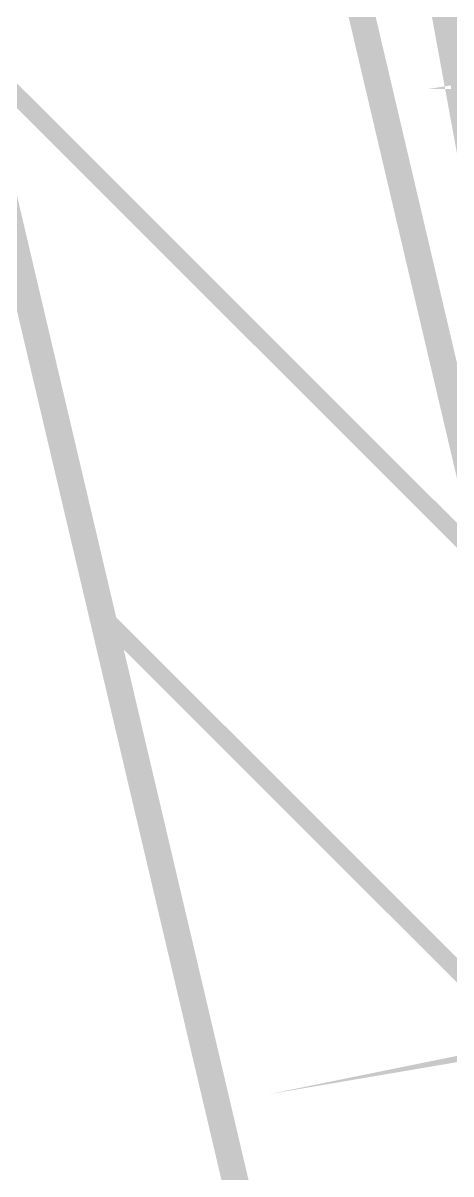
# Model space of a CAD drawing. Extents: x 0.1 to 11.6, y 0.3 to 16.2.
# Drawn here: x 8.0849 to 8.247, y 10.9433 to 11.3801 of the extents above; entities that cross this region are included whole.
import ezdxf

# ---------------------------------------------------------------- set-up
doc = ezdxf.new("R2010")
doc.units = 0
doc.header["$MEASUREMENT"] = 0

msp = doc.modelspace()

# ---------------------------------------------------------------- linework, layer by layer
at = {"color": 0}
for points, const_width in [([(9.91835, 12.2217), (9.91835, 14.365), (9.16, 14.365), (9.16, 13.995), (8.34169, 13.995), (7.97, 12.415), (7.57167, 12.375), (7.57167, 11.8117), (7.97, 11.7717), (8.34169, 10.19), (9.16, 10.19), (9.16, 9.82167), (9.91835, 9.82167), (9.91835, 11.9633)], 0.01), ([(8.09, 11.9083), (8.45833, 10.3383), (8.45833, 10.34), (8.45833, 10.3433), (8.45833, 10.3483), (8.45833, 10.3533), (8.45833, 10.36), (8.45833, 10.3683), (8.45833, 10.3767), (8.45833, 10.3867), (8.45833, 10.3983), (8.45833, 10.41), (8.45833, 10.425), (8.45833, 10.4383), (8.45833, 10.455), (8.45833, 10.4717), (8.45833, 10.49), (8.45833, 10.51), (8.45833, 10.53), (8.45833, 10.545)], 0.01), ([(8.215, 11.5533), (8.27832, 11.2)], 0.006667), ([(8.23833, 11.4183), (8.27832, 11.2), (8.29497, 11.2033)], 0.01), ([(8.26167, 11.1733), (8.06332, 11.3717)], 0.006667), ([(8.27501, 11.36), (8.27669, 11.3583), (8.27832, 11.3583), (8.28, 11.36), (8.27832, 11.36), (8.27832, 11.3617), (8.27001, 11.36), (8.26833, 11.36), (8.26833, 11.3583), (8.26833, 11.3567), (8.27001, 11.3567), (8.27832, 11.3583), (8.28, 11.3583), (8.27001, 11.3567)], 0.006667), ([(8.31332, 10.9567), (8.11501, 11.155)], 0.006667), ([(8.36333, 11.0583), (8.36501, 11.0566), (8.37332, 11.06), (8.37169, 11.06), (8.36333, 11.0583), (8.36165, 11.0583), (8.36165, 11.0566), (8.36333, 11.055), (8.37332, 11.0566), (8.36501, 11.055), (8.36333, 11.055)], 0.006667), ([(8.37169, 11.0133), (8.38167, 11.015), (8.37999, 11.015), (8.37169, 11.0133), (8.37001, 11.0133), (8.37001, 11.0117), (8.37169, 11.01), (8.38167, 11.0117), (8.37332, 11.01), (8.37169, 11.01)], 0.006667)]:
    msp.add_lwpolyline(points, dxfattribs=dict(at, const_width=const_width))

doc.saveas('drawing.dxf')
